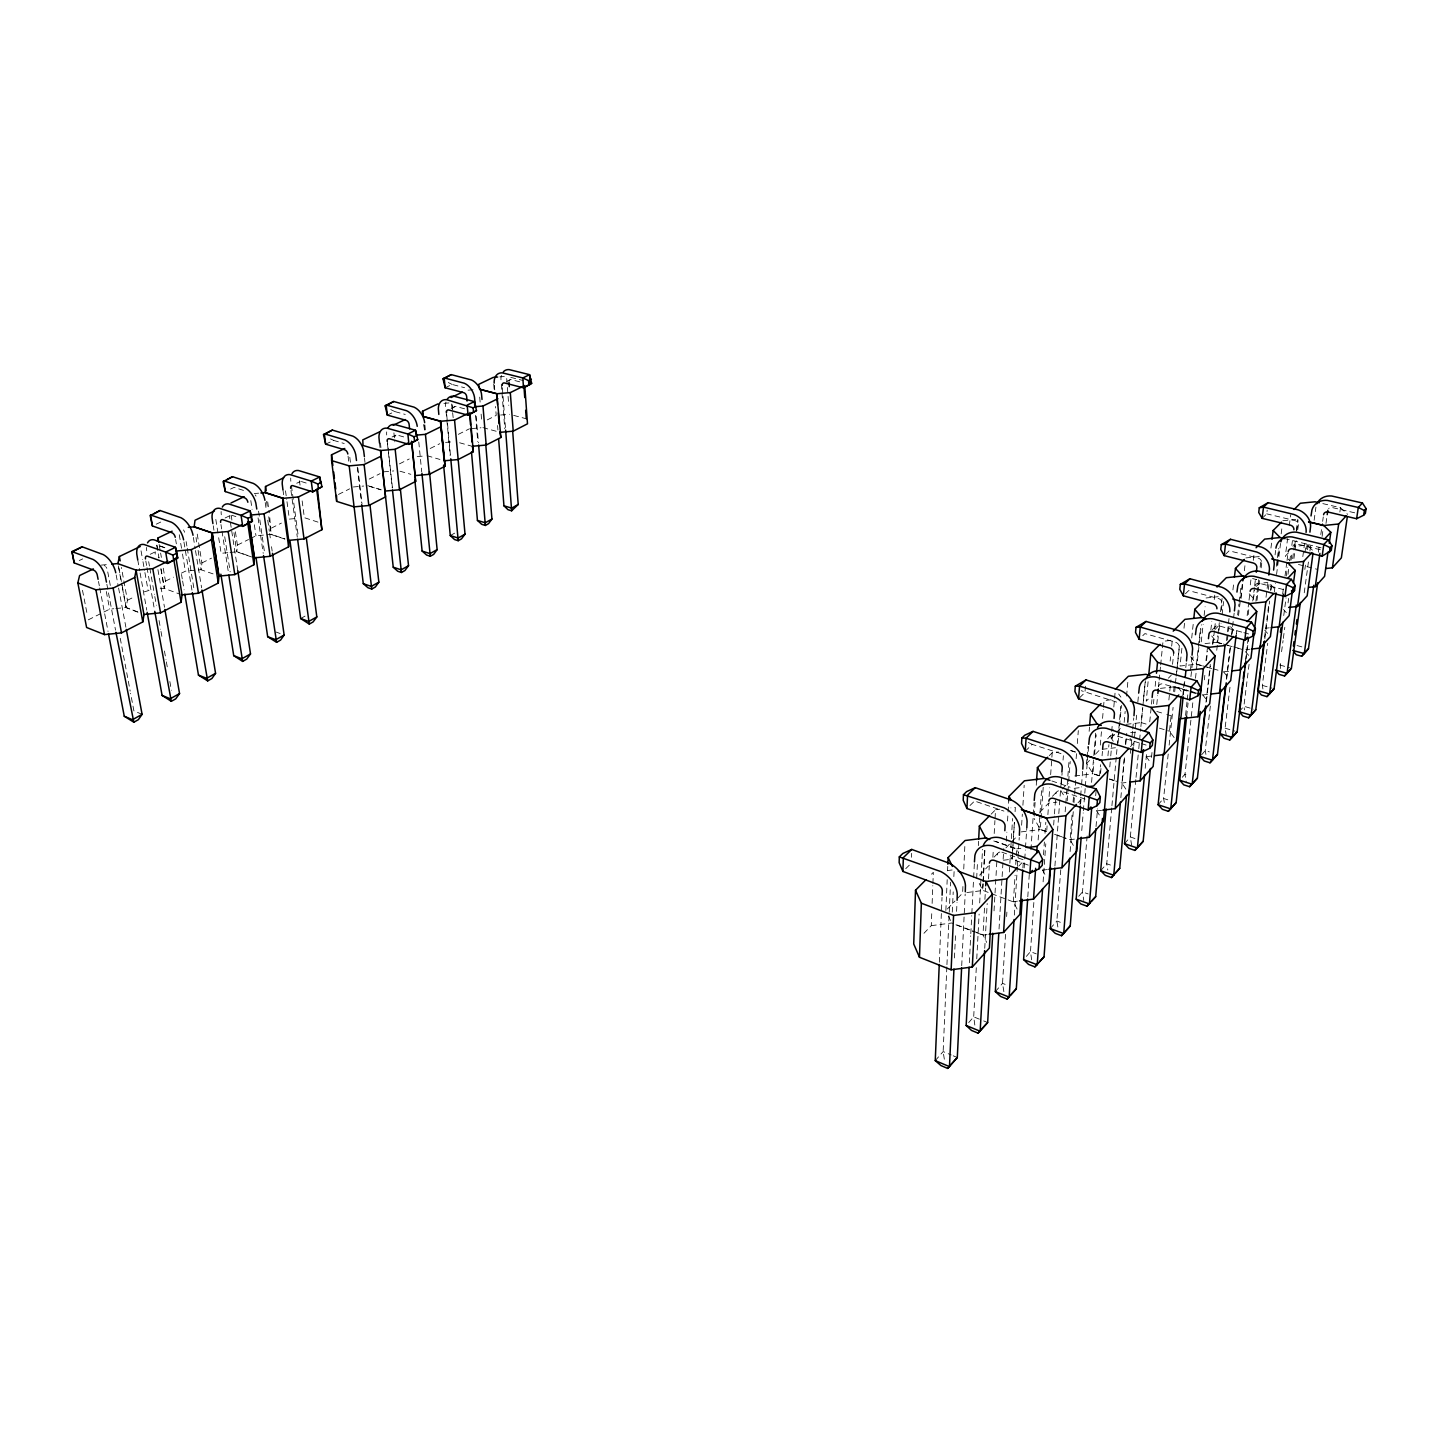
<?xml version="1.0" encoding="UTF-8"?>
<svg xmlns="http://www.w3.org/2000/svg" width="1438" height="1438" viewBox="0 0 1438 1438"><rect width="100%" height="100%" fill="white"/><g stroke="black" fill="none" stroke-linecap="round" stroke-linejoin="round"><path stroke-width="0.75" stroke-dasharray="5 3.75" d="M911.53 857.282L911.656 853.363M923.969 933.28L931.285 925.659L931.788 912.321M932.13 903.424L932.813 885.646M932.903 883.435L933.334 872.327L928.876 876.803M939.338 962.238L942.016 897.402M945.862 910.56L947.193 879.661M947.57 870.835L947.75 866.413M946.851 966.893L943.148 1051.555L944.64 1061.262M946.941 964.664L950.554 882.231M952.262 912.123L953.214 891.902M953.843 876.587L954.203 869.702M954.455 957.96L955.479 935.779M956.594 911.368L957.007 902.489M962.921 886.509L962.615 893.088L956.522 899.451M963.748 868.983L964.898 844.897M961.716 965.689L965.186 894.023M284.796 539.052L271.117 534.487L269.571 514.948M969.338 962.741L970.704 935.85M970.812 933.604L971.729 915.664M971.836 913.436L973.526 879.804M973.652 877.575L974.443 861.883M976.672 878.259L977.445 863.034M978.343 845.616L978.559 841.266M976.294 967.72L973.706 1016.846L975 1026.337M976.761 958.787L979.116 914.101M979.691 902.938L980.986 878.366M981.111 876.137L982.531 849.337M982.981 883.975L982.639 890.535L964.826 892.8M983.107 881.782L984.85 848.959M1017.097 909.05L1013.377 901.896L982.693 890.32L983.053 883.759M983.161 881.566L984.922 848.744M987.097 934.61L982.963 935.149L984.491 908.115M984.904 899.415L985.587 888.019M984.742 948.325L987.187 903.513M988.553 878.852L989.29 865.406M992.885 857.264L993.245 850.793M994.197 833.519L994.934 820.559M995.042 818.402L995.527 809.756L999.931 809.217M994.035 910.865L994.916 895.227M995.042 892.998L996.965 859.493M999.033 929.038L1003.778 848.582M1006.33 841.122L1006.87 832.171M1007.535 820.972L1007.93 814.25M1008.074 812.021L1008.739 800.822M1005.522 934.358L1002.538 983.358L1004.03 992.58M1006.618 916.545L1006.888 912.087M1009.332 872.003L1010.285 856.401M1010.824 847.503L1011.238 840.817M1011.363 838.588L1012.586 818.546M1014.347 822.662L1012.1 859.349L1010.051 855.52M1028.26 865.119L1012.154 859.151L1014.419 822.464M1015.084 811.679L1015.336 807.365L1010.932 807.886M1013.377 901.896L1015.102 875.257M1015.731 864.472L1016.199 857.641M1016.289 855.664L1016.756 848.851L995.923 841.482M1014.347 915.089L1017.277 868.534M1017.421 866.323L1019.254 837.509M1021.627 825.232L1022.328 814.124M1022.903 805.244L1024.18 785.238M1022.885 867.905L1023.317 861.254L1018.823 866.071M1024.18 867.887L1024.629 861.164M1024.773 858.935L1025.348 849.966M1025.492 847.737L1026.822 827.587M1027.793 896.791L1029.284 874.394M1030.938 849.732L1034.084 802.674M1034.174 816.155L1035.216 800.714M1036.259 785.256L1036.546 780.834M1033.85 902.507L1030.471 951.65L1031.765 960.656M1038.146 839.972L1039.836 815.4M1039.998 813.171L1041.687 788.599M1046.217 831.631L1040.249 829.564L1040.914 820.487M1041.004 818.456L1043.215 787.179M1043.521 854.765L1044.383 841.967M1045.013 833.285L1045.821 822.23M1043.107 881.871L1045.803 843.782M1046.774 830.337L1047.08 825.843M1047.889 814.645L1048.679 803.447M1049.093 796.544L1049.722 787.79M1050.657 774.651L1052.203 752.739L1058.494 752.002M1053.659 825.07L1054.306 816.137M1054.467 813.908L1055.618 798.27M1054.917 865.964L1060.902 785.472M1061.064 783.225L1061.568 776.52M1061.28 784.016L1062.089 773.141M1063.059 760.073L1063.383 755.723M1060.759 869.756L1056.858 921.003L1057.955 927.564M1065.163 811.823L1067.032 787.305M1067.194 785.076L1067.715 778.389M1067.877 776.161L1069.063 760.558A5.087 3.883 42.8 0 0 1068.829 758.833M1067.212 800.876L1068.542 783.368M1068.668 781.373L1070.214 761.475M1076.127 758.671L1076.631 752.182M1077.314 743.554L1078.32 730.594M1072.065 815.13L1070.106 839.882L1073.449 845.58M1073.072 801.937L1073.647 795.034M1070.124 851.548L1073.251 811.661M1073.952 802.781L1075.858 778.407M1085.456 686.214L1084.953 692.523L1078.554 698.796M1079.974 804.453L1081.394 786.784M1081.574 784.573L1082.634 771.307M1080.603 803.932L1080.963 799.618L1078.68 795.933M1099.189 775.621L1092.97 773.608L1086.535 763.542L1086.876 759.246M1087.056 757.107L1087.919 746.376M1089.141 731.349L1089.501 727.071M1081.753 830.589L1083.191 812.901M1083.371 810.69L1085.169 788.563M1085.348 786.352L1088.584 746.538M1087.128 836.017L1082.49 891.92L1083.767 900.494M1091.586 782.38L1093.617 757.79M1093.815 755.543L1095.666 733.2M1099.153 775.819L1092.934 773.788L1093.869 762.823M1094.552 754.375L1096.205 734.764M235.401 531.79L237.414 545.092L236.857 551.707L250.589 556.452M1095.684 795.717L1096.259 789.031M1100.304 745.1L1101.436 731.744M1102.569 718.389L1103.323 709.473M1103.503 707.244L1104.078 700.576L1112.059 699.659M1099.585 775.711L1100.519 764.692M1096.026 826.544L1097.536 808.857M1100.555 773.464L1101.113 766.831M1102.065 755.777L1102.443 751.355M1107.943 755.831L1108.914 744.668M1113.282 741.235L1111.107 738.018L1111.502 733.578M1111.7 731.367L1112.275 724.734M1113.821 707.029L1114.396 700.396M1114.594 698.185L1115.169 691.552M1109.776 766.957L1110.567 758.132M1110.747 755.921L1113.084 729.443M1111.718 807.958L1106.739 863.735L1107.799 870.026M1111.916 805.729L1116.301 756.64M1116.499 754.411L1120.705 707.568A4.871 3.847 41.7 0 0 1120.633 706.453M1118.027 743.212L1121.406 705.375M1124.157 722.397L1125.163 711.415M1126.547 696.046L1127.949 680.677M1124.174 759.156L1121.946 783.207L1126.511 790.145M1125.523 744.147L1126.152 737.46M1120.849 797.641L1124.516 757.7M1125.738 744.399L1126.763 733.29M1130.466 753.314L1132.533 731.205M1132.749 728.976L1133.773 717.922M1133.683 746.196L1134.312 739.545M1134.528 737.335L1135.157 730.684M1135.355 728.473L1136.613 715.189M1137.853 701.888L1138.698 693.026M1135.822 779.576L1130.34 836.97L1131.598 845.167M1136.038 777.365L1138.572 750.87M1138.77 748.677L1140.676 728.796M1140.891 726.585L1142.581 708.934M1143.426 700.108L1145.403 680.731M1126.134 724.339L1141.305 722.595L1142.761 707.226M1142.976 705.033L1145.295 680.911M1148.099 681.72L1146.23 701.223L1150.76 696.495M1145.205 768.323L1146.661 752.218M1149.753 721.804L1151.281 706.31M1151.496 704.099L1151.928 699.659M1153.456 703.739L1153.887 699.389M1155.181 686.303L1155.81 679.779M1151.514 757.449L1152.162 750.834M1156.781 704.476L1157.662 695.65M1158.525 686.447L1158.956 682.151M1159.172 679.994L1160.448 667.088M1160.664 664.931L1162.156 649.886M1162.371 647.729L1163.018 641.276L1173.642 640.126M1170.155 661.067L1170.604 656.789M1171.682 646.111L1172.347 639.694M1168.878 699.982L1169.561 693.296M1169.795 691.067L1170.945 679.922M1172.545 664.302L1173.696 653.158M1174.127 737.586L1169.489 731.223L1171.323 713.572M1173.606 691.516L1174.307 684.883M1175.978 678.107L1175.044 686.861L1192.03 691.858M1176.176 676.13L1179.34 645.878M1168.213 754.015L1163.594 798.45L1164.654 804.399M1169.148 745.136L1173.084 707.37M1174.702 691.822L1175.385 685.153M1176.787 671.816L1179.322 647.37A4.638 3.775 40.1 0 0 1175.457 642.193L1144.9 633.601L1139.13 639.263M1181.91 648.25L1180.041 666.046L1196.452 664.212L1204.828 666.603M1183.995 628.244L1184.696 621.576M1182.719 696.262L1184.139 683.014M1185.775 667.556L1186.242 663.152M1183.366 694.626L1184.768 681.468M1191.707 638.041L1193.378 622.564M1185.559 715.459L1186.997 702.05M1187.249 699.821L1188.201 690.887M1190.376 670.791L1192.066 655.171M1186.638 716.286L1188.076 703.056M1190.934 676.579L1193.091 656.735M1196.452 664.212L1198.178 648.52M1198.393 646.435L1200.37 628.514M1192.803 702.805L1184.984 774.201L1186.224 781.966M1195.499 678.251L1199.166 644.781M1199.4 642.552L1201.359 624.703M1201.233 641.851L1203.157 624.308M1204.127 615.518L1205.098 606.746M1205.979 660.725L1207.704 645.285M1204.343 679.832L1204.846 675.357M1206.518 660.384L1207.525 651.594M1210.832 630.024L1211.821 621.306M1214.265 599.502L1214.75 595.152M1205.979 702.283L1210.275 664.356M1212.54 644.278L1213.546 635.344M1206.41 701.367L1210.401 666.118M1212.899 644.062L1214.409 630.851M1214.661 628.64L1215.398 622.025M1205.008 643.595L1217.069 642.283L1217.824 635.704M1218.04 633.655L1219.298 622.708M1220.556 611.743L1222.084 598.442M1210.347 706.04L1205.242 750.636L1205.925 754.429M1216.746 650.3L1218.777 632.45M1219.047 630.221L1219.801 623.535M1221.329 610.161L1222.102 603.475A4.458 3.721 38.6 0 0 1218.381 598.496L1188.651 590.587L1183.33 595.817M1222.102 614.493L1223.594 601.515M213.076 573.888L201.122 569.79L201.931 562.941L197.078 533.067M1226.434 640.665L1227.207 634.014M1227.459 631.803L1229.023 618.52M1232.923 589.922L1233.93 581.312M1227.423 640L1229.184 624.937M1226.344 679.347L1230.263 646.237M1231.557 635.201L1234.164 613.127M1226.74 678.412L1230.676 645.195M1231.971 634.122L1232.761 627.489M1237.633 614.961L1238.945 604.014M1239.179 601.983L1240.994 586.722M1226.308 735.609L1225.086 728.167L1230.353 684.021M1236.159 635.47L1236.95 628.837M1238.531 615.59L1240.383 600.149M1240.635 597.938L1242.486 582.498M1241.03 598.496L1243.079 581.401M1244.355 570.724L1245.11 564.325M1250.287 584.889L1251.114 578.202M1253.271 560.371L1254.098 553.684M1247.141 615.68L1248.759 602.396M1249.029 600.185L1249.838 593.534M1248.184 614.637L1249.011 607.879M1245.416 660.779L1248.418 636.423M1252.768 601.012L1254.385 587.729M1254.673 585.518L1255.482 578.885M1246.117 658.981L1248.831 636.908M1253.433 599.394L1254.529 590.569M1262.133 518.345L1266.734 513.851L1267.184 510.113M1255.931 601.246L1258.592 579.784M1260.155 567.111L1261.234 558.447M1249.083 664.356L1243.87 706.274L1244.553 709.923M1257.01 600.365L1258.645 587.135M1258.933 584.924L1259.472 580.521M1261.126 567.884L1261.935 561.251M1270.94 548.076L1271.767 541.479M1266.015 597.309L1266.86 590.641M1267.13 588.412L1267.974 581.743M1268.298 589.49L1269.125 582.839M1264.577 637.196L1268.55 606.027M1270.545 590.461L1271.39 583.774M1275.075 554.852L1275.632 550.394M1264.829 638.814L1269.646 601.12M1271.048 590.029L1271.893 583.379M1276.315 566.302L1278.598 548.489M1277.25 564.415L1279.209 549.136M1281.168 533.84L1282.013 527.297M1262.924 688.964L1262.33 685.387L1267.741 643.235M1274.302 592.204L1275.434 583.343M1276.567 574.463L1278.562 558.933M1278.849 556.722L1280.557 543.402M1285.896 551.743L1287.585 538.711M1289.293 525.697L1290.695 514.84M1282.678 593.876L1283.541 587.207M1284.997 576.081L1286.74 562.725M1287.046 560.496L1287.909 553.828M1286.273 575.973L1287.423 567.255M1288.017 574.319L1289.473 563.193M1289.778 560.964L1290.659 554.295M1291.827 545.379L1292.403 540.922M1283.739 615.554L1286.075 597.813M1291.054 560.119L1291.917 553.468M1292.654 558.645L1293.535 551.958M1293.805 549.909L1294.973 541.048M1296.393 530.263L1297.849 519.226M1295.207 542.054L1294.631 546.368L1309.191 544.876L1321.738 547.95M1296.627 531.287L1298.047 520.502M1280.485 668.526L1280.395 660.581M1281.582 651.702L1283.055 640.611M1283.343 638.382L1284.817 627.292M1288.053 602.881L1288.646 598.442M1293.93 558.501L1296.285 540.742M1297.759 529.633L1298.352 525.194A4.134 3.595 34.9 0 0 1294.883 520.592L1266.734 513.851M1302.81 556.596L1303.709 549.999M1303.996 547.788L1304.59 543.384M1304.913 552.857L1306.135 543.834M1306.531 549.01L1307.124 544.607M1304.841 569.466L1305.452 565.08M1307.537 549.711L1308.131 545.308M1304.23 592.816L1308.418 562.042M1309.928 551.06L1310.827 544.463M1314.134 520.286L1315.932 507.111M1318.358 552.192L1319.275 545.577M1320.803 534.559L1322.349 523.54M1322.654 521.347L1323.266 516.943M1322.097 536.482L1323.014 529.777M1325.998 523.45L1326.915 516.871M1339.874 512.054L1340.486 507.722L1321.414 503.282M163.249 568.19L165.478 581.15L164.399 588.25L161.02 568.711M137.958 612.211L126.059 607.663L127.425 600.293L121.367 567.453M935.257 1060.615L943.148 1051.555L951.237 1054.971M995.348 991.627L1002.538 983.358L1006.474 984.904M1050.279 928.553L1056.858 921.003L1062.592 923.124M1100.681 870.691L1106.739 863.735L1110.442 865.047M1158.111 804.741L1163.594 798.45L1167.782 799.816M1201.431 755.004L1205.242 750.636L1209.322 751.894M1239.161 711.702L1243.87 706.274L1253.81 709.186M968.691 1022.616L973.706 1016.846L981.669 1020.099M1026.355 956.396L1030.471 951.65L1036.295 953.879M1078.716 896.269L1082.49 891.92L1088.153 893.933M1124.516 843.657L1130.34 836.97L1135.84 838.839M1182.342 777.239L1184.984 774.201L1189.118 775.513M1077.961 802.835L1080.963 799.618M1130.466 746.664L1133.504 743.41L1130.016 738.359M947.39 908.978L954.994 901.033M979.566 875.239L988.283 866.125M1005.935 847.845L1016.63 836.682M1039.872 812.272L1048.626 803.123L1056.894 802.116M1062.358 788.923L1067.014 784.07M1086.535 763.542L1089.519 760.432M1095.468 754.213L1099.926 749.558L1115.439 747.742M1111.107 738.018L1115.403 733.542M1116.823 732.05L1121.101 727.574M1168.411 678.179L1171.323 675.141M1214.966 629.574L1221.114 623.157M1256.345 586.345L1259.203 583.379L1267.849 582.462M1288.43 552.857L1285.32 556.093L1289.383 560.245M994.089 857.102L997.99 853.04M1052.454 796.293L1056.714 791.853M1107.691 738.755L1110.28 736.058M1212.414 629.646L1215.11 626.842M991.124 814.196L995.527 809.756M1049.255 755.705L1052.203 752.739M905.724 868.696L909.93 864.562M970.003 805.514L974.587 801.002M1025.24 751.211L1032.214 744.363L1062.772 754.195M1225.446 554.421L1229.148 550.79L1258.07 558.07A4.296 3.649 36.9 0 1 1261.665 562.869M300.668 618.538L305.539 615.824M450.274 535.565L455.469 532.689M88.293 619.85L109.63 609.155L113.782 608.741M127.425 600.293L134.902 596.536M144.267 591.845L152.069 589.562M165.478 581.15L173.441 577.159M181.386 573.187L185.358 571.192L201.266 569.664M201.931 562.941L211.53 558.124M237.414 545.092L248.54 539.52M250.392 538.585L255.964 535.799L271.243 534.361L284.922 538.944M271.44 528.088L281.399 523.09M338.415 494.456L349.614 488.848M369.189 479.088L380.027 473.659M399.422 463.881L409.273 458.956M430.196 448.494L439.74 443.713M458.345 434.348L469.453 428.776M487.23 419.914L496.218 415.402L495.499 406.469M150.181 554.313L156.041 551.473M225.155 517.95L230.619 515.307M296.713 483.24L300.111 481.604A3.865 2.337 61.8 0 0 299.158 484.175M392.071 436.99L395.917 435.139M451.173 408.338L454.785 406.577M506.679 381.412L510.059 379.776M79.27 560.514L82.667 558.915M156.221 524.187L161.901 521.509M230.583 489.064L234.124 487.392L245.718 491.131M325.653 444.18L333.652 440.405L344.221 443.515M387.271 415.079L394.767 411.556L405.246 414.45M445.115 387.775L452.143 384.449L464.582 387.703M931.285 925.659L951.83 922.998L970.56 930.152M1013.448 901.68L1017.457 901.159M947.948 870.493L952.118 869.972M1042.406 870.17L1048.931 869.343M1074.402 839.145L1070.16 839.684L1064.192 837.617M1016.756 848.851L1020.836 848.33M1003.472 860.23L1012.154 859.151M1096.583 810.924L1102.802 810.169M1021.196 831.901L1040.249 829.564M1074.168 788.33L1082.778 787.305M1126.026 782.542L1121.982 783.027L1115.762 781.014M1074.779 775.945L1092.934 773.788M1146.212 756.676L1152.881 755.885M1130.663 732.643L1138.86 731.69M1202.653 694.967L1208.963 694.248M1223.702 671.834L1229.867 671.133M1160.412 688.371L1175.08 686.717L1187.824 690.438M1245.901 649.652L1249.928 649.221M1265.314 628.262L1269.269 627.831M1206.051 597.974L1218.256 596.698M1245.883 557.926L1259.275 556.542M1282.84 520.736L1295.71 519.442M115.849 608.544L126.202 607.519L138.12 612.067M160.193 588.771L164.256 588.394L180.074 594.218M227.815 552.677L221.128 553.306L218.468 536.356M230.044 552.462L236.713 551.832L254.382 557.926M101.289 565.116L109.683 564.325M289.38 519.1L297.954 518.309M383.64 471.844L393.778 470.927M254.256 493.558L258.66 493.162M353.353 486.979L363.67 486.044M417.182 456.619L425.145 455.918M471.376 428.614L480.975 427.769M445.564 442.419L453.383 441.718M443.911 403.359L451.82 402.694M500.622 415.025L509.447 414.27M499.867 376.864L504.325 376.486M468.051 390.183L475.816 389.536M1354.686 512.809L1332.271 507.56A4.098 3.595 32.3 0 0 1328.622 508.585M1284.368 538.495L1306.117 543.959L1313.325 551.096M1320.354 549.729L1297.328 544.067A4.242 3.649 34.5 0 0 1292.906 546.332M1298.442 564.469L1317.496 569.394M510.796 377.385L523.54 380.621M519.747 381.825L511.335 379.668A3.451 2.373 63.3 0 0 509.07 381.034M1252.606 578.561L1256.74 579.64L1252.588 578.705M1283.361 589.526L1259.688 583.397A4.404 3.721 36.5 0 0 1255.068 586.165M513.654 415.384L526.272 418.764M464.582 408.805L456.062 406.505A3.559 2.373 62.8 0 0 453.797 407.853M1297.022 645.554L1302.738 647.118M1241.767 632.109L1219.029 625.889A4.584 3.775 38.2 0 0 1214.301 628.658M1243.834 632.666L1250.035 634.356M482.898 427.607L497.71 431.67M1211.695 635.991L1217.033 642.427L1221.186 643.415M1223.253 643.99L1231.521 646.291M1233.588 646.866L1239.772 648.592M1217.033 642.427L1225.302 644.709M1227.369 645.285L1235.619 647.585M1237.687 648.161L1243.888 649.886L1249.55 656.357M1279.82 665.021L1289.491 667.717M459.603 442.76L472.383 446.355M403.665 436.9L397.212 435.067A3.667 2.373 62.4 0 0 394.893 436.81M1200.676 665.255L1196.488 664.068L1189.819 655.71M1202.761 665.848L1211.138 668.239M1213.223 668.832L1219.514 670.629M1206.931 667.196L1215.29 669.587M1262.33 685.387L1272.127 688.191M427.14 455.738L439.974 459.459M1189.945 691.067L1196.308 692.936M1194.151 692.469L1200.532 694.338M1195.535 693.493L1163.36 684.039A4.817 3.865 40 0 0 1158.525 686.825M399.98 471.215L410.855 474.306M1225.086 728.167L1235.134 731.187M1156.817 711.486L1164.798 713.895M1166.811 714.506L1174.792 716.915M1116.625 702.104L1081.268 690.689M367.786 485.667L381.25 489.801M369.602 486.368L381.142 489.891M1141.305 722.595L1147.344 724.446M1159.423 728.149L1169.489 731.223M301.405 481.55L309.296 484.013M1139.273 742.943L1114.414 735.178A5.033 3.901 41.3 0 0 1109.489 737.964M1141.341 743.59L1147.56 745.531M1071.058 750.546L1075.318 751.912M1075.282 752.092L1071.004 750.726L1068.847 747.311M1109.543 778.983L1113.695 780.331M317.978 522.12L304.371 517.698L302.07 500.316M1109.507 779.18L1117.793 781.859M1051.915 780.978L1070.07 787.197M231.913 515.289L235.886 516.601M1085.061 799.061L1060.938 791.044A5.249 3.955 42.5 0 0 1060.327 790.882M976.69 801.739L1003.94 811.104M1046.271 831.416L1040.303 829.366L1034.03 818.366M1062.197 836.934L1054.234 834.184L1066.115 838.498M164.849 547.662L156.868 544.84L158 551.347M164.687 547.788L156.706 544.966L158.971 557.98L158.378 553.522M993.766 840.96L1016.702 849.067L1018.589 852.554M1023.047 859.69L1002.304 852.303A5.518 3.99 43.5 0 0 1001.046 852.015M276.078 632.037L280.122 633.529M972.627 930.943L983.035 934.916L986.666 942.411M955.928 924.814L974.64 931.968M976.726 932.759L982.963 935.149M983.664 1020.908L987.654 1022.526M142.092 714.344L133.896 710.893L130.588 693.278M953.25 1055.816L957.295 1057.523M330.524 438.914L333.652 440.405M1028.35 742.475L1032.214 744.363M390.759 409.596L394.767 411.556M448.297 382.544L452.143 384.449M1340.486 507.722L1347.676 514.355M1270.563 584.511L1276.315 590.676M1283.487 609.532L1286.309 612.606M1249.209 593.804L1254.601 599.754M1264.739 630.204L1267.561 633.385M1230.604 626.752L1236.338 633.439M1223.666 671.977L1227.89 677.154M1202.671 694.806L1207.345 700.773M1178.082 687.328L1181.623 691.948M1118.692 694.015L1120.903 697.142M1146.248 756.496L1150.849 763.129M1096.637 810.726L1100.034 816.173M1060.795 790.541L1065.037 797.569M1042.46 869.954L1046.235 876.767M979.242 883.435L982.693 890.32M948.397 915.988L951.758 923.214M82.487 590.299L87.448 615.626M98.503 581.455L99.33 585.805M99.743 587.98L108.048 631.462M106.861 584.277L115.543 630.15M106.304 591.539L109.63 609.155M110.295 585.446L107.401 570.041A4.206 2.247 60.9 0 0 106.106 567.129M120.235 638.274L130.175 691.085M116.172 574.984L118.186 585.859M118.599 588.034L125.897 627.238M118.887 567.938L126.202 607.519M118.311 565.871L121.978 585.661M122.392 587.854L126.059 607.663M137.742 559.867L139.702 570.796M140.097 572.989L146.766 610.143M145.831 561.09L146.604 565.458M147 567.633L154.369 609.155M141.05 550.844L142.596 559.544M142.991 561.701L144.537 570.401M144.914 572.576L148.024 589.957M148.671 561.665L149.444 566.033M149.822 568.208L150.972 574.751M151.367 576.926L154.441 594.361M154.819 596.536L156.365 605.254M159.061 620.515L160.607 629.233M160.984 631.408L162.135 637.951M164.453 651.019L165.981 659.736M166.377 661.911L167.527 668.454M169.846 681.522L171.374 690.24M160.858 568.837L164.256 588.394M157.928 569.646L164.489 607.267M159.133 544.427L160.247 550.916M160.625 553.073L161.38 557.387M179.265 534.72L182.141 551.886M182.5 554.025L185.358 571.192M175.616 539.484L176.353 543.852M181.512 574.481L182.249 578.849M182.626 581.042L184.1 589.778M186.149 541.605L186.886 546.027M187.264 548.238L194.22 590.353M183.956 542.054L191.991 590.407M193.375 537.452L195.155 548.417M195.514 550.61L201.608 587.854M196.035 537.506L196.575 541.928M198.12 550.377L201.122 569.79M215.826 519.424L218.145 534.235M213.255 525.787L213.938 530.191M224.723 536.734L230.152 571.839M220.967 524.564L221.65 528.95M221.991 531.161L228.157 570.76M231.374 515.739L231.878 520.089M233.963 532.653L236.713 551.832M237.773 570.58L229.721 517.932A3.99 2.319 61.4 0 1 230.134 515.685M250.805 500.568L252.081 509.376M254.346 524.78L255.964 535.799M258.57 511.191L264.61 552.929M258.067 517.896L263.208 553.324M265.221 502.545L266.174 509.16M267.756 520.214L269.337 531.251M269.643 533.462L270.272 537.866M271.53 546.71L272.177 551.114M267.702 501.808L269.266 512.755M266.551 501.359L267.36 508.081M268.744 516.763L271.117 534.487M285.497 490.825L286.701 499.525M286.989 501.7L289.074 516.925M282.944 489.783L283.861 496.452M291.429 485.667L298.313 536.572M290.961 490.52L297.289 537.129M299.464 480.759L300.039 485.109M146.748 550.772L146.55 549.226A16.843 9.311 61 0 1 146.496 547.429M348.068 456.188L348.859 462.784M349.811 457.284L350.566 463.647M357.846 467.997L362.034 503.659M357.271 467.134L361.405 502.473M364.497 458.219L364.982 462.461M379.506 443.12L379.992 447.56M380.459 443.066L380.944 447.506M387.182 439.399L392.466 488.003M387.451 443.587L392.25 487.895M393.922 432.874L394.749 441.826M221.308 514.786L221.146 513.294A16.249 9.437 61.4 0 1 221.146 511.533M418.782 441.969L421.711 471.754M424.875 424.947L425.54 431.634M424.12 425.145L424.767 431.706M423.797 424.318L424.659 431.795M446.715 414.755L450.579 456.583M446.032 411.016L446.661 417.721M446.858 419.95L450.184 455.72M452.107 404.761L452.898 413.389M451.694 403.97L453.186 417.811M290.836 481.245L290.71 479.771A15.692 9.527 61.8 0 1 290.746 478.063M476.176 416.193L478.441 442.832M475.547 415.276L477.793 441.736M479.717 397.122L480.238 403.503M481.137 414.126L481.658 420.489M494.366 385.348L494.726 389.806M497.566 425.504L497.908 429.962M493.719 384.126L494.259 390.83M502.365 387.721L505.475 427.859M501.323 384.288L504.774 428.776M506.715 378.536L507.237 385.24M507.398 387.469L507.92 394.174M508.081 396.403L508.764 405.336M386.696 434.977L386.624 433.557A14.919 9.617 62.4 0 1 386.714 431.903M445.618 406.541L445.564 405.157A14.452 9.635 62.8 0 1 445.978 402.011M500.981 379.83L500.945 378.482A14.021 9.635 63.3 0 1 501.413 375.408M255.191 494.87A3.901 2.301 61.7 0 1 256.036 496.128M183.471 529.921A4.044 2.283 61.3 0 1 184.585 532.258M155.214 554.151A4.134 2.283 61 0 1 155.574 551.85M104.327 565.494A4.206 2.247 60.9 0 1 105.423 566.338M1055.941 793.794A5.249 3.955 42.5 0 1 1058.548 790.846M997.217 855.035A5.518 3.99 43.5 0 1 999.859 852.051"/><path stroke-width="1.5" d="M498.626 438.878L503.947 505.799L507.991 509.699L511.64 510.796L505.637 430.088M965.293 891.776L965.455 885.305A22.756 16.07 44.8 0 0 949.062 863.159L911.764 849.427L902.848 853.471L899.307 856.904L899.145 862.656L902.92 871.446L937.612 884.37A5.626 3.955 44.9 0 1 942.303 890.697L942.106 895.173M902.92 871.446L903.334 857.641L911.764 849.427M249.169 521.652L254.508 557.818L270.146 556.326L288.625 546.799L288.822 540.257M925.91 879.786L915.521 890.23L913.723 943.975L919.457 957.259L951.129 969.805L972.304 966.983L989.398 948.037L992.436 894.148L985.947 881.332L985.695 885.79M919.457 957.259L921.363 903.208L915.521 890.23M288.625 546.799L282.783 504.594L283.034 498.249L265.293 492.569L260.871 492.964M961.609 967.936L957.295 1057.523L947.624 1068.398L940.937 1065.558L935.257 1060.615L939.248 964.467M947.858 864.202L948.127 857.587L965.096 840.511L985.443 838.012L989.596 839.486M951.129 969.805L953.574 915.449L921.363 903.208M953.951 969.05L949.475 1066.637L935.257 1060.615M957.097 900.278L957.259 893.843A22.9 16.088 44.9 0 0 940.758 871.554L899.307 856.904M1026.822 827.587L1027.091 821.17A21.678 15.962 43.9 0 0 1011.435 800.085L975.252 787.664L966.66 791.583L963.46 794.693L963.208 800.283L966.947 808.516L1000.614 820.199A5.357 3.937 44 0 1 1005.09 826.239L1004.82 830.697M1229.796 611.869L1229.867 610.161A18.191 15.153 38.8 0 0 1216.71 592.582L1184.553 583.954L1180.31 584.403L1179.789 589.346L1183.33 595.817L1213.151 603.798A4.476 3.721 38.8 0 1 1216.908 608.813M966.947 808.516L967.576 795.124L975.252 787.664M992.759 933.208L987.654 1022.526L978.056 1033.131L971.477 1030.417L966.174 1025.492L969.122 967.217M974.443 861.883L974.892 855.538A22.541 16.231 43.7 0 1 992.687 845.904L1039.458 863.016L1042.64 859.565L1038.506 851.062L1000.524 837.833A22.415 16.231 43.5 0 0 983.376 845.328M978.685 839.091L979.35 826.041L989.65 815.67M972.304 966.983L975.108 912.663L992.436 894.148M984.617 950.572L980.177 1031.244L966.174 1025.492M283.717 477.776L265.527 486.493L265.167 492.677L282.891 498.357L298.403 496.937L310.482 491.005M1022.148 899.235L1016.307 988.787L1007.139 999.068L1000.65 996.48L995.348 991.627L998.781 933.514M1008.739 800.822L1009.009 796.346L1024.449 780.798L1043.772 778.497M989.164 934.341L1003.598 932.453L1006.834 878.906L1017.313 867.671M1082.814 769.096L1083.174 762.805A20.707 15.818 42.8 0 0 1068.218 742.691L1033.059 731.385L1024.809 735.195L1021.879 738.036L1021.537 743.464L1025.24 751.211L1057.955 761.834A5.123 3.901 43 0 1 1062.233 767.586L1061.891 772.062M1306.081 532.366L1306.189 530.748A16.897 14.65 35.2 0 0 1293.966 514.48L1263.517 507.111L1259.293 507.794L1258.735 512.467L1262.133 518.345L1290.389 525.158A4.152 3.595 35.2 0 1 1293.876 529.795M1014.06 919.529L1009.152 997.109L995.348 991.627M1019.38 835.298L1019.65 828.917A21.804 15.98 44 0 0 1003.904 807.707L963.46 794.693M1025.24 751.211L1026.067 738.197L1033.059 731.385M188.252 527.351L194.292 526.793L212.177 532.905L218.846 576.117L234.807 574.589L253.933 564.721L254.382 557.926L249.026 521.778M1022.742 870.116L1019.866 914.406L1003.598 932.453M1050.549 867.491L1044.042 956.827L1034.929 966.875L1028.53 964.395L1023.604 959.559L1027.649 899.038M1034.228 800.427L1034.785 794.136A21.498 16.106 42.6 0 1 1052.31 784.393L1097.428 800.121L1096.96 805.729L1088.171 809.954L1053.856 798.45A5.285 3.955 42.6 0 0 1048.841 801.2M1036.546 780.834L1037.445 767.604L1047.781 757.197M1019.47 900.907L1033.527 899.092L1035.648 868.3M1036.708 852.914L1037.158 846.317L1052.868 829.51L1046.127 817.88L1021.501 809.468M989.416 863.177A5.536 3.99 43.7 0 1 994.521 860.445L1029.896 873.154L1039.045 868.804L1039.458 863.016M1042.64 859.565L1042.244 865.334L1039.045 868.804M1042.622 888.594L1037.211 964.79L1023.604 959.559M1052.868 829.51L1049.057 881.889L1033.527 899.092M1077.134 839.792L1070.232 925.946L1061.532 935.707L1055.222 933.352L1050.279 928.553L1054.755 868.192M1133.971 715.711L1134.438 709.473A19.826 15.638 41.7 0 0 1120.094 690.24L1085.96 679.922L1075.3 686.214L1074.905 691.48L1078.554 698.796L1110.334 708.485A4.907 3.847 41.9 0 1 1114.432 713.985L1114.055 718.407M1048.931 869.343L1061.981 867.707L1065.953 815.67L1076.451 804.435M1078.554 698.796L1079.543 686.16L1085.96 679.922M1069.602 858.198L1063.707 933.568L1050.279 928.553M1076.037 776.196L1076.397 769.869A20.833 15.836 43 0 0 1061.352 749.647L1026.067 738.197L1021.879 738.036M1080.441 806.071L1076.81 851.26L1061.981 867.707M1089.662 724.914L1090.543 714.183L1101.059 703.595M1102.497 818.42L1095.684 896.647L1087.038 906.192L1080.801 903.927L1076.181 899.163L1081.214 837.222M1088.764 744.327L1089.393 738.143A20.563 15.926 41.5 0 1 1106.613 728.347L1150.202 742.853L1149.663 748.317L1141.215 752.416L1107.943 741.954A5.051 3.919 41.5 0 0 1103 744.722L1102.622 749.144M1078.644 838.624L1089.249 837.311L1091.676 808.318M1095.828 828.755L1089.411 903.945L1076.181 899.163M1042.586 784.699A21.372 16.088 42.5 0 1 1059.429 777.041L1096.259 789.031L1100.34 796.976L1099.854 802.584L1096.96 805.729M1128.938 748.299L1119.807 758.06L1100.897 760.289L1079.543 753.458L1100.951 760.109L1107.871 770.696L1103.413 821.601L1089.249 837.311M1126.547 795.322L1119.735 868.282L1111.466 877.557L1105.319 875.4L1100.681 870.691L1106.11 808.893M1102.802 810.169L1115.241 808.641L1119.807 758.06M1192.066 655.171L1192.605 648.951A18.838 15.369 40.1 0 0 1178.98 630.707L1146.032 621.45L1136.002 627.363L1135.535 632.432L1139.13 639.263L1169.795 647.945A4.656 3.775 40.3 0 1 1173.696 653.158M1120.436 802.062L1113.731 875.275L1100.681 870.691M1127.769 722.2L1128.219 715.944A19.934 15.656 41.9 0 0 1113.803 696.603L1079.543 686.16L1075.3 686.214M1139.13 639.263L1140.262 627.076L1146.032 621.45M1133.09 747.778L1128.794 793.614L1115.241 808.641M1150.4 768.485L1143.156 841.32L1134.924 850.397L1128.866 848.33L1124.516 843.657L1130.358 781.625M1138.698 693.026L1139.399 686.879A19.701 15.71 40.2 0 1 1156.296 677.082L1191.095 687.13L1198.447 690.528L1197.872 695.812L1189.711 699.803L1157.428 690.24A4.835 3.865 40.2 0 0 1152.575 693.026L1152.144 697.448M1148.728 675.213L1150.813 653.553L1159.963 644.35M1130.07 782.056L1140.172 780.834L1143.12 750.492M1144.558 774.956L1137.386 848.043L1124.516 843.657M182.195 594.829L198.48 593.229L218.288 583.037L218.989 575.991L212.177 532.905L194.148 526.919L195.011 520.268L214.496 510.939M1156.458 673.236L1157.536 662.343L1150.813 653.553M1097.536 727.52A20.438 15.89 41.3 0 1 1113.12 721.642L1148.836 732.517L1152.863 739.995L1152.323 745.423L1149.663 748.317M1157.878 693.44L1158.309 689.018M1151.065 707.28L1158.111 716.951L1153.15 766.454L1140.172 780.834M1185.307 717.688L1176.158 802.548L1168.357 811.302L1162.425 809.342L1158.111 804.741L1163.378 753.476M1155.109 755.615L1164.007 754.573L1169.058 705.393L1178.836 694.949M1183.33 595.817L1184.553 583.954L1189.891 578.759L1221.94 587.297A18.119 15.117 38.6 0 1 1235.026 604.787L1234.433 610.916M1181.155 696.387L1176.446 740.768L1164.007 754.573M1180.364 718.353L1170.73 808.875L1158.111 804.741M1186.476 660.941L1187.015 654.757A18.928 15.387 40.3 0 0 1173.318 636.441L1140.262 627.076L1136.002 627.363M1183.132 696.819L1180.796 718.73L1197.98 716.735L1209.682 703.775L1215.146 655.962L1208.01 647.262L1190.772 642.444M1185.236 677.1L1185.937 670.521L1203.354 668.58L1215.146 655.962M1193.846 618.142L1194.798 609.317L1203.246 600.814M1205.475 706.741L1197.387 778.138L1189.603 786.712L1183.744 784.842L1179.717 780.259L1186.638 716.286M1195.481 634.661L1196.254 628.586A18.712 15.423 38.4 0 1 1212.737 618.825L1246.297 627.813L1253.217 631.102L1252.588 636.207L1244.805 640.054L1213.672 631.48A4.602 3.793 38.4 0 0 1208.945 634.248L1208.441 638.67M1189.711 699.803L1191.095 687.13L1196.919 680.857L1200.874 687.885L1200.281 693.17L1197.872 695.812M218.288 583.037L211.422 539.717L212.177 532.905L228.175 531.521L241.764 524.834M1197.98 716.735L1203.354 668.58M1200.299 711.451L1192.156 784.231L1179.717 780.259M1273.601 570.077L1274.248 563.984A17.436 14.883 36.9 0 0 1261.647 547.159L1230.461 539.286L1221.275 544.66L1220.736 549.46L1224.205 555.625L1253.235 562.995A4.314 3.667 37.1 0 1 1256.848 567.812L1256.291 572.234M1225.553 685.98L1217.465 754.411L1210.005 762.787L1204.235 760.99L1200.173 756.46L1205.907 705.77M1224.205 555.625L1225.518 544.085L1230.461 539.286M1211.066 694.015L1219.46 693.062L1225.014 645.554L1233.498 636.459M1220.736 689.395L1212.432 760.271L1200.173 756.46M1234.433 577.015L1235.458 568.423L1244.391 559.418M1245.847 661.174L1237.147 731.798L1229.706 739.995L1224.008 738.269L1220.197 733.775L1226.219 682.852M1236.95 592.061L1237.794 586.003A18.011 15.171 36.7 0 1 1253.954 576.296L1286.543 584.565L1293.175 587.765L1292.51 592.726L1284.979 596.446L1254.745 588.573A4.422 3.721 36.7 0 0 1250.107 591.324M98.09 579.298L97.245 574.948A4.224 2.229 60.9 0 0 93.794 570.203L74.183 562.905L71.954 551.599L82.182 546.817L103.284 554.619A17.076 9.113 60.9 0 1 115.382 571.174L115.759 572.791M1236.087 635.578L1230.712 680.587L1219.46 693.062M1231.917 670.899L1240.149 669.982L1243.78 640.162M1240.67 668.814L1232.312 737.442L1220.197 733.775M1262.133 518.345L1263.517 507.111L1268.118 502.653L1298.46 509.933A16.825 14.614 34.9 0 1 1310.611 526.146L1309.928 532.15M1264.559 641.024L1255.787 709.779L1248.633 717.796L1243.025 716.124L1239.161 711.702L1242.702 682.924M1243.241 678.484L1244.05 671.852M1244.607 667.43L1245.146 662.99M1253.99 633.637L1250.952 658.011L1240.149 669.982M1254.529 629.215L1256.74 611.492L1249.55 603.475L1232.797 599.035M1202.33 621.108A18.622 15.387 38.2 0 1 1218.112 613.271L1251.545 622.187L1255.41 628.73L1254.763 633.834L1252.588 636.207M1272.037 539.286L1273.151 530.496L1281.456 522.138M1259.832 646.255L1251.114 715.225L1239.161 711.702M1268.819 575.056L1269.484 568.945A17.526 14.901 37.1 0 0 1256.812 552.048L1225.518 544.085L1221.275 544.66M1251.941 648.987L1259.994 648.107L1265.853 601.875L1273.331 593.876M1282.858 622.223L1274.086 688.748L1266.95 696.621L1261.396 695.003L1257.783 690.6L1264.02 641.654M1276.027 592.869L1270.401 636.585L1259.994 648.107M1278.31 627.256L1269.574 693.997L1257.783 690.6M1271.246 627.615L1279.137 626.752L1283.397 594.182M1280.395 632.217L1280.988 627.759M1284.979 596.446L1286.543 584.565L1291.396 579.352L1295.189 585.572L1294.524 590.533L1292.51 592.726M1292.582 589.796L1289.149 615.662L1279.137 626.752M1293.445 583.325L1295.171 570.383L1287.981 562.959L1271.677 558.879M140.277 546.494L119.354 556.524L117.916 563.66L136.089 570.131L143.908 614.475L160.535 612.84L181.062 602.252L182.051 594.955L175.921 557.728M1296.285 605.056L1287.064 673.326L1284.565 675.95L1279.083 674.404L1276.638 671.51M1288.682 607.429L1297.525 606.476L1303.619 561.467L1311.941 552.587M1293.373 646.004L1293.966 641.6M1294.865 634.985L1295.476 630.581M1296.357 623.966L1296.968 619.562M1311.025 515.936L1311.941 509.987A16.753 14.632 32.6 0 1 1327.472 500.442L1358.281 507.488L1364.374 510.508L1363.655 515.217L1356.627 518.741L1328.011 512.018A4.116 3.595 32.6 0 0 1323.571 514.732M1275.416 670.054L1287.064 673.326L1291.414 668.257L1300.365 602.396M1313.02 553.235L1307.178 595.799L1297.525 606.476M1313.775 585.248L1304.284 653.571L1301.624 656.231L1296.213 654.739L1293.93 651.863M1308.778 587.369L1315.285 586.668L1319.922 553.36M1292.78 650.425L1304.284 653.571L1308.472 648.682L1317.693 582.767M1327.22 514.66L1327.849 510.274M1322.151 556.146L1323.769 544.571L1328.263 539.753L1331.983 545.649L1331.282 550.484L1322.151 556.146L1292.744 548.867A4.26 3.667 34.8 0 0 1288.196 551.599M1328.011 552.12L1324.578 576.368L1315.285 586.668M1329.251 543.294L1330.815 532.276L1323.625 525.391L1308.598 521.796M1329.431 552.516L1330.114 547.68L1331.983 545.649M1325.998 568.495L1332.379 567.83L1338.67 523.989L1346.166 515.972M1347.352 516.53L1341.348 557.89L1332.379 567.83M1356.627 518.741L1358.281 507.488L1362.451 503.012L1366.1 508.639L1365.399 513.33L1363.655 515.217M93.398 568.909L79.593 575.524L77.832 582.929L86.604 627.489L104.507 634.589L121.493 632.882L142.793 621.917L144.07 614.35M157.443 541.389L158.018 537.956L172.129 531.179M142.793 621.917L134.741 577.483L136.089 570.131M1275.919 548.166L1276.243 546.584A17.346 14.901 34.8 0 1 1292.079 536.949L1323.769 544.571L1330.114 547.68M145.454 558.897A4.152 2.283 60.9 0 1 147.557 556.218L167.617 563.426L177.791 557.854L175.49 547.303L153.938 539.807A16.843 9.311 61 0 0 147.503 542.917M126.292 629.413L142.092 714.344L138.372 719.683L133.842 722.218L124.261 716.232L108.479 633.637M201.967 590.047L215.574 673.326L211.907 678.52L207.683 680.893L198.462 675.087L184.837 594.164M272.483 553.324L284.149 635.039L280.554 640.108L276.599 642.319L267.684 636.692L255.982 557.351M369.997 505.08L378.859 582.156L375.336 587.028L371.759 589.041L368.002 587.765L363.293 583.684L349.182 465.876L331.603 460.591L331.531 454.821L344.778 448.476M164.867 609.478L179.552 693.565L175.706 698.868L171.32 701.313L162.081 695.399L147.161 612.336M429.477 471.7L437.134 549.622L433.683 554.385L430.304 556.254L426.601 555.05L422.125 551.06L414.827 479.95M237.773 570.58L250.518 653.948L246.743 659.089L242.645 661.39L233.729 655.656L220.877 574.211M485.702 443.749L491.94 519.028L488.543 523.666L485.361 525.445L481.694 524.313L477.434 520.394L471.484 451.874M306.222 537.273L316.827 616.92L313.107 621.935L309.296 624.074L300.668 618.538L289.973 540.85M220.625 522.354A4.008 2.319 61.3 0 1 222.8 519.711L242.716 526.38L252.441 521.041L250.176 510.885L228.804 503.947A16.249 9.437 61.4 0 0 222.279 507.093M400.303 488.435L408.536 565.709L404.905 570.544L401.436 572.486L397.697 571.246L393.239 567.201L380.513 450.597L363.041 445.492L362.771 439.902L379.237 432.011M467.997 413.443L454.552 420.058L465.031 534.163L461.472 538.873L458.201 540.706L454.516 539.538L450.274 535.565L443.605 465.085M512.665 431.112L518.219 504.468L511.64 510.796M947.624 1068.398L957.295 1057.523M978.056 1033.131L987.654 1022.526M1007.139 999.068L1009.386 996.462M1034.929 966.875L1038.164 963.118M1061.532 935.707L1070.232 925.946M1087.038 906.192L1089.986 902.74M1111.466 877.557L1114.288 874.268M1134.924 850.397L1143.156 841.32M1168.357 811.302L1176.158 802.548M1189.603 786.712L1197.387 778.138M1210.005 762.787L1217.465 754.411M1229.706 739.995L1237.147 731.798M1248.633 717.796L1255.787 709.779M1266.95 696.621L1274.086 688.748M1284.565 675.95L1291.414 668.257M1301.624 656.231L1308.472 648.682M291.968 473.695A15.692 9.527 61.8 0 1 298.565 470.532L319.739 476.967L321.968 486.763L312.639 491.886L292.921 485.685A3.865 2.337 61.7 0 0 290.674 488.309M1115.654 872.758L1119.735 868.282M1010.501 995.15L1016.307 988.787M1097.428 800.121L1100.34 796.976M1150.202 742.853L1152.863 739.995M1198.447 690.528L1200.874 687.885M1253.217 631.102L1255.41 628.73M1293.175 587.765L1295.189 585.572M1364.374 510.508L1366.1 508.639M1032.448 870.385L1029.896 873.154L1030.83 859.313L1038.506 851.062M1090.939 806.934L1088.171 809.954L1089.267 796.526L1096.259 789.031M1143.749 749.647L1141.215 752.416L1142.473 739.366L1148.836 732.517M1247.411 637.214L1244.805 640.054L1246.297 627.813L1251.545 622.187M1091.406 901.213L1095.684 896.647M1107.871 770.696L1093.545 786.011L1087.092 786.784M1145.008 730.971L1158.111 716.951M1247.213 621.665L1256.74 611.492M1287.981 578.076L1295.171 570.383M1324.146 539.412L1330.815 532.276M1039.638 961.555L1044.042 956.827M1064.515 740.498L1078.662 726.262L1097.068 724.159M1115.367 689.341L1128.345 676.273L1145.924 674.314L1150.005 675.518M1173.21 631.138L1184.93 619.347L1201.557 617.567M1217.033 587.046L1226.326 577.699L1242.27 576.045L1246.404 577.105L1242.288 575.901L1235.458 568.423M1256.075 547.788L1264.685 539.106L1280 537.56L1284.35 538.621M1294.092 509.519L1300.329 503.246L1315.069 501.79L1319.293 502.779M347.816 453.995A3.721 2.337 62.3 0 0 344.743 449.824L325.653 444.18L323.514 434.671L332.376 430.088L352.903 436.145A15.099 9.491 62.3 0 1 363.67 450.759L364.407 456.637M1180.31 584.403L1189.891 578.759M1259.293 507.794L1268.118 502.653M388.062 427.661A14.919 9.617 62.4 0 1 394.695 424.48L415.564 430.25L417.721 439.543L408.931 444.378L389.518 438.788A3.685 2.355 62.3 0 0 387.199 441.376M409.596 428.848L409.129 424.39A3.613 2.337 62.7 0 0 406.163 420.345L387.271 415.079L385.168 405.893L393.706 401.49L414 407.134A14.632 9.527 62.7 0 1 424.444 421.28L424.659 422.718M447.11 399.387A14.452 9.635 62.8 0 1 453.761 396.187L474.378 401.579L476.499 410.567L468.051 415.205L448.854 409.992A3.559 2.373 62.8 0 0 446.499 412.562M467.062 401.04L466.667 396.618A3.505 2.355 63.1 0 0 463.791 392.7L445.115 387.775L443.048 378.877L451.262 374.635L471.34 379.92A14.164 9.545 63.2 0 1 481.46 393.617L482.018 399.458M502.186 385.492A3.451 2.373 63.2 0 1 504.558 382.957L523.522 387.847L531.665 383.353L529.579 374.671L509.214 369.62A14.021 9.635 63.3 0 0 503.372 371.777M177.791 557.854L167.617 563.426L165.676 552.084L144.106 544.517A16.914 9.293 60.9 0 0 136.754 553.954L137.742 559.867M252.441 521.041L242.716 526.38L241.063 515.325L219.655 508.333A16.321 9.419 61.3 0 0 212.051 517.68L212.896 523.594M321.968 486.763L312.639 491.886L311.237 481.119L290.027 474.612A15.764 9.527 61.7 0 0 282.208 483.869L282.944 489.783M417.721 439.543L408.931 444.378L407.871 434.006L386.984 428.164A14.991 9.617 62.3 0 0 378.931 437.278L379.506 443.12M476.499 410.567L468.051 415.205L467.17 405.103L474.378 401.579L474.72 405.624M531.665 383.353L523.522 387.847L522.821 377.96L529.579 374.671L530.28 384.503M142.092 714.344L132.476 719.719L124.261 716.232M179.552 693.565L170.259 698.76L162.081 695.399M215.574 673.326L206.605 678.323L198.462 675.087M250.518 653.948L241.836 658.784L233.729 655.656M284.149 635.039L275.772 639.712L267.684 636.692M316.827 616.92L308.721 621.45L300.668 618.538M378.859 582.156L371.256 586.398L363.293 583.684M408.536 565.709L401.166 569.825L393.239 567.201M437.134 549.622L429.998 553.612L422.125 551.06M465.031 534.163L458.111 538.028L450.274 535.565M491.94 519.028L485.217 522.785L477.434 520.394M518.219 504.468L511.694 508.117L503.947 505.799M82.182 546.817L71.9 552.12M154.154 513.726L160.013 510.508L180.99 517.734A16.465 9.275 61.3 0 1 192.674 533.696L193.016 535.26M226.791 479.825L232.507 476.697L253.322 483.402A15.89 9.383 61.7 0 1 264.628 498.788L264.916 500.334M332.376 430.088L323.514 434.671M393.706 401.49L385.168 405.893M451.262 374.635L443.048 378.877M283.034 498.249L288.696 540.364L304.029 538.926L321.878 529.723L317.385 488.453M331.603 460.591L336.654 501.377L354.072 506.859L368.829 505.493L385.528 496.901L380.621 450.489L395.162 449.303L407.889 443.03M384.989 491.077L399.476 489.765L415.654 481.424L411.538 441.25M411.753 442.275L415.151 475.583L429.369 474.306L445.043 466.236L440.549 421.19L423.257 416.409M469.92 412.49L473.3 451.73L458.129 459.549L444.162 460.789L440.441 421.28L423.149 416.499L422.52 411.268L437.979 403.862M472.473 446.247L486.188 445.043L500.909 437.458L496.775 393.67L479.699 389.213M499.741 432.353L513.222 431.166L527.494 423.815L524.744 385.492M177.395 558.609L175.49 547.303L165.676 552.084L172.902 555.122L176.982 553.127M251.794 521.904L250.176 510.885L241.063 515.325L247.965 518.291L251.776 516.44M320.566 483.42L319.739 476.967L311.237 481.119L317.852 484.013L321.393 482.269M415.977 434.384L415.564 430.25L407.871 434.006L414.09 436.793L417.29 435.229M438.824 414.432L438.338 408.644A14.506 9.635 62.8 0 1 446.517 399.656L473.138 407.817L476.14 406.343M494.187 383.101L494.151 381.753A14.074 9.635 63.2 0 1 502.419 372.873L522.821 377.96L528.555 380.621L531.377 379.237M77.832 582.929L95.897 589.796L113.099 588.124L134.741 577.483M135.927 570.257L152.77 568.657L167.94 561.179M176.874 550.988L191.308 549.622L211.422 539.717M250.194 515.092L264.035 513.815L282.783 504.594M349.182 465.876L364.102 464.546L381.016 456.223L380.621 450.489M417.218 435.067L425.432 434.348L441.304 426.547M475.043 406.702L482.97 406.037L497.854 398.703M497.656 377.044L493.198 377.421L478.656 384.377L479.609 389.303L496.685 393.76L510.31 392.61L522.947 386.391M231.015 502.976L244.19 496.667M393.221 425.271L405.192 419.537M451.119 397.535L462.353 392.143M160.013 510.508L150.181 515.577L152.428 525.966L171.913 532.725A4.062 2.283 61.3 0 1 175.256 537.291M232.507 476.697L223.088 481.55L225.299 491.562L244.64 497.836A3.919 2.301 61.7 0 1 247.857 502.239M1291.396 590.982L1294.524 590.533M953.574 915.449L975.108 912.663M1006.834 878.906L985.875 881.548L958.175 871.158M1026.966 847.575L1037.158 846.317M1065.953 815.67L1046.073 818.096L1021.447 809.666M1169.058 705.393L1151.029 707.442L1130.34 701.025M1207.974 647.424L1225.014 645.554M1249.532 603.618L1265.853 601.875M1287.963 563.103L1303.619 561.467M1338.67 523.989L1323.625 525.517L1308.58 521.922M111.787 564.127L118.078 563.534M440.441 421.28L454.552 420.058M1362.451 503.012L1331.732 496.02A16.681 14.596 32.3 0 0 1316.92 503.767M1328.263 539.753L1296.681 532.204A17.274 14.865 34.5 0 0 1282.48 538.279M1291.396 579.352L1258.915 571.174A17.921 15.135 36.5 0 0 1242.792 580.88M1205.799 618.717L1201.593 617.423L1194.798 609.317M1157.536 662.343L1185.937 670.521M1196.919 680.857L1162.264 670.917A19.593 15.692 40 0 0 1146.05 678.736M1101.274 725.453L1097.104 723.979L1090.543 714.183M1049.902 780.313L1043.826 778.3L1037.445 767.604M989.668 839.271L985.497 837.797L979.35 826.041M1273.151 530.496L1280.018 537.435M1009.009 796.346L1011.094 800.085M133.842 722.218L115.957 632.343M948.127 857.587L952.423 866.395M207.683 680.893L192.35 592.6M171.32 701.313L154.747 611.348M276.599 642.319L263.531 555.553M242.645 661.39L228.84 575.164M309.296 624.074L297.594 539.34M183.579 539.843L183.237 538.261A16.537 9.257 61.3 0 0 171.517 522.246L150.505 514.948L152.428 525.966M499.831 432.245L500.909 437.458M74.183 562.905L71.954 551.599L93.093 559.472A17.148 9.095 60.9 0 1 105.244 576.099L106.448 582.102M95.897 589.796L104.507 634.589M371.759 589.041L361.675 504.684M113.099 588.124L121.493 632.882M119.354 556.524L120.163 560.892M152.77 568.657L160.535 612.84M472.383 446.355L473.3 451.73M158.018 537.956L158.755 542.27M173.621 558.393L181.062 602.252M172.902 555.122L173.71 559.867M191.308 549.622L198.48 593.229M225.299 491.562L223.645 480.813L244.478 487.608A15.962 9.383 61.7 0 1 255.838 503.048L256.773 509.034M228.175 531.521L234.807 574.589M417.218 426.331L417.002 424.893A14.686 9.527 62.7 0 0 406.523 410.693L386.193 404.995L387.271 415.079M247.965 518.291L248.648 522.911M247.588 521.976L253.933 564.721M264.035 513.815L270.146 556.326M265.527 486.493L266.156 490.861M445.043 466.236L440.549 421.19M298.403 496.937L304.029 538.926M317.852 484.013L318.427 488.507M316.791 490.232L321.878 529.723M325.653 444.18L324.377 433.827L344.922 439.92A15.171 9.491 62.3 0 1 355.725 454.606L356.498 460.502M331.531 454.821L332.861 465.499M333.652 471.898L334.443 478.315M334.964 482.575L335.755 488.992M430.304 556.254L421.927 473.228M364.102 464.546L368.829 505.493M392.502 490.106L401.436 572.486M395.162 449.303L399.476 489.765M415.043 475.69L415.654 481.424M414.09 436.793L414.521 441.124M425.432 434.348L429.369 474.306M422.52 411.268L422.952 415.618M445.115 387.775L444.216 377.924L464.312 383.245A14.236 9.545 63.1 0 1 474.468 397.014L475.043 402.856M450.777 458.794L458.201 540.706M473.138 407.817L473.497 412.041M469.669 413.713L470.496 424.659M470.981 428.901L472.006 442.005M478.62 445.061L485.361 525.445M482.97 406.037L486.188 445.043M496.775 393.67L497.53 404.473M498.303 412.958L499.058 423.779M510.31 392.61L513.222 431.166M508.962 382.202L509.304 386.642M528.555 380.621L528.842 384.755M524.133 389.105L524.744 397.571M525.661 410.297L526.272 418.764M336.546 495.391L336.654 501.377M1280.881 541.838A17.274 14.865 34.5 0 1 1281.546 539.987"/></g></svg>
